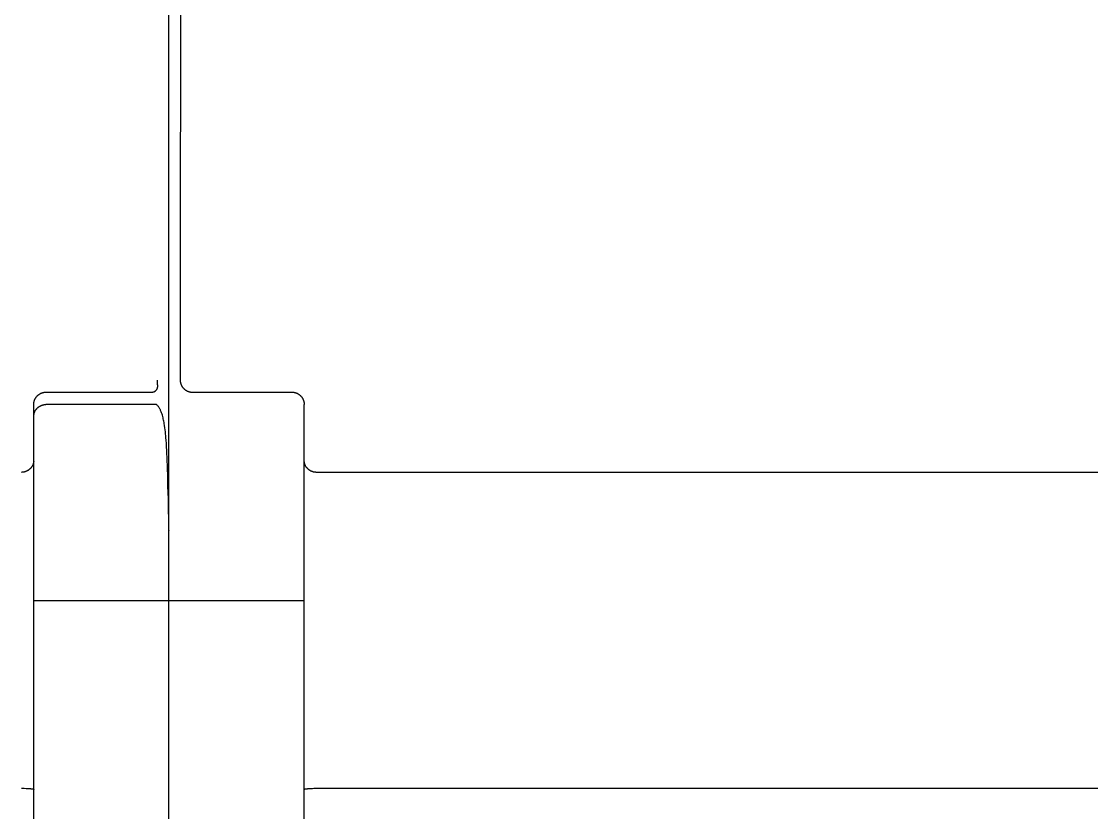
# Model space of a CAD drawing. Extents: x 867151 to 1787449, y -2071112 to -1028603.
# Drawn here: x 871211.05 to 871228.45, y -1032673.88 to -1032661.01 of the extents above; entities that cross this region are included whole.
import ezdxf

# ---------------------------------------------------------------- set-up
doc = ezdxf.new("R2010")
doc.units = 0
doc.header["$LTSCALE"] = 4
doc.header["$MEASUREMENT"] = 0
doc.layers.get('0').update_dxf_attribs({"linetype": 'CONTINUOUS'})
doc.layers.add('20000_FRONT_O', color=7, linetype='CONTINUOUS')

# ---------------------------------------------------------------- blocks, each defined once
blk = doc.blocks.new('CPU')
at = {"layer": '20000_FRONT_O', "color": 7, "linetype": 'Continuous'}
for p, q in [((82836.958, 10993.593), (82836.958, 11092.793)), ((82834.958, 11033.581), (82836.676, 11033.581)), ((82834.758, 11000.02), (82834.758, 11033.378)), ((82836.756, 11033.38), (82834.958, 11033.38)), ((82836.758, 11033.376), (82836.756, 11033.38)), ((82836.945, 11031.942), (82836.942, 11032.053)), ((82836.948, 11031.843), (82836.945, 11031.942)), ((82836.95, 11031.718), (82836.948, 11031.843)), ((82834.758, 11030.193), (82836.958, 11030.193)), ((82834.604, 11027.136), (82834.634, 11027.135)), ((82834.709, 11027.13), (82834.723, 11027.128)), ((82834.743, 11027.126), (82834.744, 11027.126)), ((82834.744, 11027.126), (82834.745, 11027.125)), ((82834.745, 11027.125), (82834.746, 11027.125)), ((82834.746, 11027.125), (82834.746, 11027.125)), ((82834.746, 11027.125), (82834.747, 11027.125)), ((82834.747, 11027.125), (82834.747, 11027.125))]:
    blk.add_line(p, q, dxfattribs=at)
for points in [[(82836.774, 11033.706), (82836.774, 11033.719), (82836.774, 11033.728), (82836.773, 11033.739), (82836.773, 11033.751), (82836.773, 11033.764), (82836.773, 11033.778)], [(82834.758, 11033.378), (82834.758, 11033.383), (82834.758, 11033.388), (82834.759, 11033.392), (82834.759, 11033.397), (82834.759, 11033.402), (82834.76, 11033.407), (82834.761, 11033.412), (82834.762, 11033.417), (82834.763, 11033.422), (82834.764, 11033.427), (82834.765, 11033.431), (82834.766, 11033.436), (82834.768, 11033.441), (82834.769, 11033.445), (82834.771, 11033.45), (82834.773, 11033.455), (82834.775, 11033.459), (82834.777, 11033.464), (82834.779, 11033.468), (82834.781, 11033.472), (82834.783, 11033.477), (82834.786, 11033.481), (82834.788, 11033.485), (82834.791, 11033.489), (82834.794, 11033.493), (82834.796, 11033.497), (82834.799, 11033.501), (82834.802, 11033.505), (82834.805, 11033.509), (82834.809, 11033.513), (82834.812, 11033.516), (82834.815, 11033.52), (82834.819, 11033.523), (82834.822, 11033.527), (82834.826, 11033.53), (82834.829, 11033.533), (82834.833, 11033.536), (82834.837, 11033.539), (82834.841, 11033.542), (82834.845, 11033.545), (82834.849, 11033.548), (82834.853, 11033.55), (82834.857, 11033.553), (82834.861, 11033.555), (82834.865, 11033.558), (82834.87, 11033.56), (82834.874, 11033.562), (82834.878, 11033.564), (82834.883, 11033.566), (82834.887, 11033.568), (82834.892, 11033.569), (82834.896, 11033.571), (82834.901, 11033.572), (82834.906, 11033.574), (82834.91, 11033.575), (82834.915, 11033.576), (82834.92, 11033.577), (82834.925, 11033.578), (82834.929, 11033.579), (82834.934, 11033.579), (82834.939, 11033.58), (82834.944, 11033.58), (82834.948, 11033.581), (82834.953, 11033.581), (82834.958, 11033.581)], [(82836.676, 11033.581), (82836.679, 11033.581), (82836.681, 11033.581), (82836.683, 11033.581), (82836.686, 11033.581), (82836.688, 11033.582), (82836.69, 11033.582), (82836.693, 11033.582), (82836.695, 11033.583), (82836.697, 11033.583), (82836.7, 11033.584), (82836.702, 11033.584), (82836.704, 11033.585), (82836.707, 11033.586), (82836.709, 11033.586), (82836.711, 11033.587), (82836.713, 11033.588), (82836.715, 11033.589), (82836.718, 11033.59), (82836.72, 11033.591), (82836.722, 11033.592), (82836.724, 11033.593), (82836.726, 11033.594), (82836.728, 11033.595), (82836.73, 11033.597), (82836.732, 11033.598), (82836.734, 11033.599), (82836.736, 11033.601), (82836.738, 11033.602), (82836.74, 11033.604), (82836.742, 11033.605), (82836.743, 11033.607), (82836.745, 11033.608), (82836.747, 11033.61), (82836.748, 11033.612), (82836.75, 11033.613), (82836.752, 11033.615), (82836.753, 11033.617), (82836.755, 11033.619), (82836.756, 11033.621), (82836.758, 11033.623), (82836.759, 11033.625), (82836.76, 11033.627), (82836.761, 11033.629), (82836.763, 11033.631), (82836.764, 11033.633), (82836.765, 11033.635), (82836.766, 11033.637), (82836.767, 11033.639), (82836.768, 11033.641), (82836.769, 11033.643), (82836.77, 11033.646), (82836.771, 11033.648), (82836.771, 11033.65), (82836.772, 11033.652), (82836.773, 11033.655), (82836.773, 11033.657), (82836.774, 11033.659), (82836.774, 11033.662), (82836.775, 11033.664), (82836.775, 11033.666), (82836.775, 11033.669), (82836.776, 11033.671), (82836.776, 11033.673), (82836.776, 11033.676), (82836.776, 11033.678), (82836.776, 11033.68)], [(82836.775, 11033.693), (82836.775, 11033.697), (82836.774, 11033.701), (82836.774, 11033.706)], [(82836.775, 11033.686), (82836.775, 11033.688), (82836.775, 11033.69), (82836.775, 11033.693)], [(82836.776, 11033.68), (82836.776, 11033.681), (82836.776, 11033.682), (82836.775, 11033.683), (82836.775, 11033.684), (82836.775, 11033.685), (82836.775, 11033.686), (82836.775, 11033.686)], [(82834.881, 11033.365), (82834.884, 11033.366), (82834.886, 11033.367), (82834.889, 11033.368), (82834.891, 11033.369), (82834.893, 11033.37), (82834.896, 11033.37), (82834.898, 11033.371), (82834.901, 11033.372), (82834.903, 11033.373), (82834.905, 11033.373), (82834.908, 11033.374), (82834.91, 11033.375), (82834.913, 11033.375), (82834.915, 11033.376), (82834.918, 11033.376), (82834.92, 11033.377), (82834.923, 11033.377), (82834.925, 11033.378), (82834.928, 11033.378), (82834.93, 11033.378), (82834.933, 11033.379), (82834.935, 11033.379), (82834.938, 11033.379), (82834.94, 11033.38), (82834.943, 11033.38), (82834.945, 11033.38), (82834.948, 11033.38), (82834.95, 11033.38), (82834.953, 11033.38), (82834.955, 11033.38), (82834.958, 11033.38)], [(82834.758, 11033.181), (82834.758, 11033.185), (82834.758, 11033.188), (82834.758, 11033.192), (82834.759, 11033.195), (82834.759, 11033.199), (82834.759, 11033.202), (82834.76, 11033.206), (82834.76, 11033.209), (82834.761, 11033.213), (82834.761, 11033.216), (82834.762, 11033.22), (82834.763, 11033.223), (82834.763, 11033.227), (82834.764, 11033.23), (82834.765, 11033.234), (82834.766, 11033.237), (82834.767, 11033.241), (82834.768, 11033.244), (82834.769, 11033.247), (82834.771, 11033.251), (82834.772, 11033.254), (82834.773, 11033.257), (82834.775, 11033.261), (82834.776, 11033.264), (82834.778, 11033.267), (82834.779, 11033.27), (82834.781, 11033.273), (82834.783, 11033.277), (82834.784, 11033.28), (82834.786, 11033.283), (82834.788, 11033.286), (82834.79, 11033.289), (82834.792, 11033.292), (82834.794, 11033.295), (82834.796, 11033.298), (82834.798, 11033.301), (82834.8, 11033.303), (82834.802, 11033.306), (82834.805, 11033.309), (82834.807, 11033.312), (82834.809, 11033.314), (82834.812, 11033.317), (82834.814, 11033.319), (82834.817, 11033.322)], [(82834.817, 11033.322), (82834.818, 11033.324), (82834.82, 11033.325), (82834.822, 11033.327), (82834.824, 11033.329), (82834.826, 11033.331), (82834.828, 11033.332), (82834.83, 11033.334), (82834.832, 11033.335), (82834.834, 11033.337), (82834.836, 11033.339), (82834.838, 11033.34), (82834.84, 11033.342), (82834.842, 11033.343), (82834.844, 11033.345), (82834.846, 11033.346), (82834.848, 11033.347), (82834.85, 11033.349), (82834.852, 11033.35), (82834.854, 11033.351), (82834.857, 11033.353), (82834.859, 11033.354), (82834.861, 11033.355), (82834.863, 11033.357), (82834.865, 11033.358), (82834.868, 11033.359), (82834.87, 11033.36), (82834.872, 11033.361), (82834.875, 11033.362), (82834.877, 11033.363), (82834.879, 11033.364), (82834.881, 11033.365)], [(82836.93, 11032.464), (82836.928, 11032.521), (82836.925, 11032.577), (82836.922, 11032.633), (82836.919, 11032.69), (82836.916, 11032.746), (82836.912, 11032.802), (82836.909, 11032.836), (82836.906, 11032.869), (82836.903, 11032.903), (82836.899, 11032.936), (82836.896, 11032.969), (82836.891, 11033.003), (82836.886, 11033.036), (82836.881, 11033.069), (82836.878, 11033.089), (82836.874, 11033.108), (82836.87, 11033.128), (82836.866, 11033.147), (82836.861, 11033.166), (82836.856, 11033.186), (82836.851, 11033.205), (82836.845, 11033.224), (82836.838, 11033.243), (82836.831, 11033.262), (82836.827, 11033.272), (82836.823, 11033.282), (82836.819, 11033.291), (82836.814, 11033.301), (82836.809, 11033.31), (82836.804, 11033.319), (82836.798, 11033.328), (82836.793, 11033.337), (82836.786, 11033.346), (82836.78, 11033.354), (82836.773, 11033.361), (82836.766, 11033.369), (82836.758, 11033.376)], [(82834.758, 11032.461), (82834.758, 11032.457), (82834.758, 11032.453), (82834.757, 11032.449), (82834.757, 11032.445), (82834.757, 11032.44), (82834.756, 11032.436), (82834.755, 11032.432), (82834.754, 11032.428), (82834.753, 11032.424), (82834.752, 11032.42), (82834.751, 11032.416), (82834.75, 11032.412), (82834.748, 11032.408), (82834.747, 11032.404), (82834.745, 11032.4), (82834.743, 11032.395), (82834.741, 11032.391), (82834.739, 11032.387), (82834.737, 11032.383), (82834.735, 11032.379), (82834.733, 11032.375), (82834.73, 11032.371), (82834.727, 11032.367), (82834.725, 11032.363), (82834.722, 11032.36), (82834.719, 11032.356), (82834.716, 11032.352), (82834.713, 11032.348), (82834.71, 11032.345), (82834.706, 11032.341), (82834.703, 11032.337), (82834.699, 11032.334), (82834.696, 11032.331), (82834.692, 11032.327), (82834.688, 11032.324), (82834.684, 11032.321), (82834.68, 11032.318), (82834.676, 11032.315), (82834.672, 11032.312), (82834.668, 11032.309), (82834.664, 11032.306), (82834.659, 11032.304), (82834.655, 11032.301), (82834.65, 11032.299), (82834.646, 11032.297), (82834.641, 11032.295), (82834.637, 11032.293), (82834.632, 11032.291), (82834.627, 11032.289), (82834.622, 11032.287), (82834.618, 11032.286), (82834.613, 11032.284), (82834.609, 11032.283), (82834.604, 11032.282), (82834.6, 11032.281), (82834.595, 11032.28), (82834.59, 11032.279), (82834.586, 11032.278), (82834.581, 11032.278), (82834.577, 11032.277), (82834.572, 11032.277), (82834.567, 11032.277), (82834.563, 11032.276), (82834.558, 11032.276)], [(82836.942, 11032.053), (82836.941, 11032.114), (82836.939, 11032.178), (82836.937, 11032.245), (82836.935, 11032.315), (82836.932, 11032.388), (82836.93, 11032.464)], [(82836.956, 11031.44), (82836.955, 11031.448), (82836.955, 11031.457), (82836.955, 11031.467), (82836.95, 11031.718)], [(82836.958, 11031.335), (82836.958, 11031.333), (82836.958, 11031.332), (82836.958, 11031.333), (82836.958, 11031.335), (82836.958, 11031.337), (82836.958, 11031.34), (82836.957, 11031.343), (82836.957, 11031.349), (82836.956, 11031.44)], [(82834.558, 11027.137), (82834.573, 11027.136), (82834.589, 11027.136), (82834.604, 11027.136)], [(82834.634, 11027.135), (82834.649, 11027.135), (82834.656, 11027.135), (82834.663, 11027.134), (82834.67, 11027.134), (82834.678, 11027.133), (82834.685, 11027.133), (82834.692, 11027.132), (82834.699, 11027.131), (82834.704, 11027.131), (82834.709, 11027.13)], [(82834.723, 11027.128), (82834.728, 11027.127), (82834.733, 11027.127), (82834.738, 11027.126), (82834.743, 11027.126)], [(82834.747, 11027.125), (82834.748, 11027.125), (82834.748, 11027.125), (82834.748, 11027.125), (82834.748, 11027.125), (82834.749, 11027.125), (82834.749, 11027.125), (82834.749, 11027.125), (82834.749, 11027.125), (82834.75, 11027.125), (82834.75, 11027.125), (82834.75, 11027.125), (82834.75, 11027.125), (82834.751, 11027.125), (82834.751, 11027.125), (82834.751, 11027.125), (82834.751, 11027.125), (82834.752, 11027.124), (82834.752, 11027.124), (82834.752, 11027.124), (82834.752, 11027.124), (82834.752, 11027.124), (82834.753, 11027.124), (82834.753, 11027.124), (82834.753, 11027.124), (82834.753, 11027.124), (82834.754, 11027.124), (82834.754, 11027.124), (82834.754, 11027.124), (82834.754, 11027.124), (82834.754, 11027.124), (82834.755, 11027.123), (82834.755, 11027.123), (82834.755, 11027.123), (82834.755, 11027.123), (82834.755, 11027.123), (82834.756, 11027.123), (82834.756, 11027.123), (82834.756, 11027.123), (82834.756, 11027.123), (82834.756, 11027.122), (82834.756, 11027.122), (82834.756, 11027.122), (82834.757, 11027.122), (82834.757, 11027.122), (82834.757, 11027.122), (82834.757, 11027.122), (82834.757, 11027.122), (82834.757, 11027.121), (82834.757, 11027.121), (82834.757, 11027.121), (82834.758, 11027.121), (82834.758, 11027.121), (82834.758, 11027.121), (82834.758, 11027.12), (82834.758, 11027.12), (82834.758, 11027.12), (82834.758, 11027.12), (82834.758, 11027.12), (82834.758, 11027.12), (82834.758, 11027.119), (82834.758, 11027.119), (82834.758, 11027.119)]]:
    blk.add_lwpolyline(points, dxfattribs=at)
blk = doc.blocks.new('A$C36C17930')
at = {"layer": '20000_FRONT_O', "color": 7, "linetype": 'Continuous'}
for p, q in [((0.001, 0.4), (0.001, 99.6)), ((0.186, 48.656), (0.186, 45.966)), ((0.186, 45.966), (0.185, 43.277)), ((0.185, 43.277), (0.183, 40.588)), ((0.183, 40.588), (0.183, 40.583)), ((0.183, 40.583), (0.183, 40.578)), ((0.183, 40.578), (0.183, 40.573)), ((0.183, 40.573), (0.184, 40.568)), ((0.184, 40.568), (0.184, 40.563)), ((0.184, 40.563), (0.185, 40.558)), ((0.185, 40.558), (0.186, 40.553)), ((0.186, 40.553), (0.187, 40.548)), ((0.187, 40.548), (0.188, 40.543)), ((0.188, 40.543), (0.189, 40.538)), ((0.189, 40.538), (0.191, 40.533)), ((0.191, 40.533), (0.192, 40.529)), ((0.192, 40.529), (0.194, 40.524)), ((0.194, 40.524), (0.195, 40.519)), ((0.195, 40.519), (0.197, 40.515)), ((0.197, 40.515), (0.199, 40.51)), ((0.199, 40.51), (0.201, 40.506)), ((0.201, 40.506), (0.203, 40.501)), ((0.203, 40.501), (0.205, 40.497)), ((0.205, 40.497), (0.207, 40.493)), ((0.207, 40.493), (0.21, 40.488)), ((0.21, 40.488), (0.212, 40.484)), ((0.212, 40.484), (0.215, 40.48)), ((0.215, 40.48), (0.218, 40.476)), ((0.218, 40.476), (0.22, 40.472)), ((0.22, 40.472), (0.223, 40.468)), ((0.223, 40.468), (0.226, 40.464)), ((0.226, 40.464), (0.229, 40.46)), ((0.229, 40.46), (0.233, 40.457)), ((0.233, 40.457), (0.236, 40.453)), ((0.236, 40.453), (0.239, 40.45)), ((0.239, 40.45), (0.243, 40.446)), ((0.243, 40.446), (0.246, 40.443)), ((0.246, 40.443), (0.25, 40.439)), ((0.25, 40.439), (0.253, 40.436)), ((0.253, 40.436), (0.257, 40.433)), ((0.257, 40.433), (0.261, 40.43)), ((0.261, 40.43), (0.265, 40.427)), ((0.265, 40.427), (0.269, 40.424)), ((0.269, 40.424), (0.273, 40.422)), ((0.273, 40.422), (0.277, 40.419)), ((0.277, 40.419), (0.282, 40.416)), ((0.282, 40.416), (0.286, 40.414)), ((0.286, 40.414), (0.29, 40.411)), ((0.29, 40.411), (0.295, 40.409)), ((0.295, 40.409), (0.299, 40.407)), ((0.299, 40.407), (0.304, 40.405)), ((0.304, 40.405), (0.308, 40.403)), ((0.308, 40.403), (0.313, 40.401)), ((0.313, 40.401), (0.318, 40.4)), ((0.318, 40.4), (0.322, 40.398)), ((0.322, 40.398), (0.327, 40.397)), ((0.327, 40.397), (0.331, 40.396)), ((0.331, 40.396), (0.336, 40.394)), ((0.336, 40.394), (0.34, 40.393)), ((0.34, 40.393), (0.345, 40.392)), ((0.345, 40.392), (0.35, 40.391)), ((0.35, 40.391), (0.354, 40.391)), ((0.354, 40.391), (0.359, 40.39)), ((0.359, 40.39), (0.364, 40.39)), ((0.364, 40.39), (0.369, 40.389)), ((0.369, 40.389), (0.373, 40.389)), ((0.373, 40.389), (0.378, 40.389)), ((0.378, 40.389), (0.383, 40.389)), ((0.383, 40.389), (2.001, 40.389)), ((2.001, 40.389), (2.006, 40.389)), ((2.006, 40.389), (2.011, 40.388)), ((2.011, 40.388), (2.015, 40.388)), ((2.015, 40.388), (2.02, 40.388)), ((2.02, 40.388), (2.025, 40.387)), ((2.025, 40.387), (2.03, 40.387)), ((2.03, 40.387), (2.035, 40.386)), ((2.035, 40.386), (2.039, 40.385)), ((2.039, 40.385), (2.044, 40.384)), ((2.044, 40.384), (2.049, 40.383)), ((2.049, 40.383), (2.053, 40.382)), ((2.053, 40.382), (2.058, 40.38)), ((2.058, 40.38), (2.063, 40.379)), ((2.063, 40.379), (2.067, 40.377)), ((2.067, 40.377), (2.072, 40.376)), ((2.072, 40.376), (2.076, 40.374)), ((2.076, 40.374), (2.081, 40.372)), ((2.081, 40.372), (2.085, 40.37)), ((2.085, 40.37), (2.089, 40.368)), ((2.089, 40.368), (2.094, 40.366)), ((2.094, 40.366), (2.098, 40.363)), ((2.098, 40.363), (2.102, 40.361)), ((2.102, 40.361), (2.106, 40.358)), ((2.106, 40.358), (2.11, 40.356)), ((2.11, 40.356), (2.114, 40.353)), ((2.114, 40.353), (2.118, 40.35)), ((2.118, 40.35), (2.122, 40.347)), ((2.122, 40.347), (2.126, 40.344)), ((2.126, 40.344), (2.13, 40.341)), ((2.13, 40.341), (2.133, 40.338)), ((2.133, 40.338), (2.137, 40.335)), ((2.137, 40.335), (2.14, 40.331)), ((2.14, 40.331), (2.144, 40.328)), ((2.144, 40.328), (2.147, 40.324)), ((2.147, 40.324), (2.151, 40.321)), ((2.151, 40.321), (2.154, 40.317)), ((2.154, 40.317), (2.157, 40.313)), ((2.157, 40.313), (2.16, 40.309)), ((2.16, 40.309), (2.163, 40.305)), ((2.163, 40.305), (2.165, 40.301)), ((2.165, 40.301), (2.168, 40.297)), ((2.168, 40.297), (2.171, 40.293)), ((2.171, 40.293), (2.173, 40.289)), ((2.173, 40.289), (2.176, 40.285)), ((2.176, 40.285), (2.178, 40.28)), ((2.178, 40.28), (2.18, 40.276)), ((2.18, 40.276), (2.182, 40.272)), ((2.182, 40.272), (2.184, 40.267)), ((2.184, 40.267), (2.186, 40.263)), ((2.186, 40.263), (2.188, 40.258)), ((2.188, 40.258), (2.19, 40.253)), ((2.19, 40.253), (2.191, 40.249)), ((2.191, 40.249), (2.193, 40.244)), ((2.193, 40.244), (2.194, 40.239)), ((2.194, 40.239), (2.195, 40.234)), ((2.195, 40.234), (2.196, 40.23)), ((2.196, 40.23), (2.197, 40.225)), ((2.197, 40.225), (2.198, 40.22)), ((2.198, 40.22), (2.199, 40.215)), ((2.199, 40.215), (2.2, 40.21)), ((2.2, 40.21), (2.2, 40.205)), ((2.2, 40.205), (2.201, 40.2)), ((2.201, 40.2), (2.201, 40.195)), ((2.201, 40.195), (2.201, 40.19)), ((2.201, 40.19), (2.201, 40.186)), ((2.201, 6.828), (2.201, 40.186)), ((2.201, 39.265), (2.201, 39.269)), ((2.201, 39.261), (2.201, 39.265)), ((2.202, 39.257), (2.201, 39.261)), ((2.202, 39.253), (2.202, 39.257)), ((2.203, 39.248), (2.202, 39.253)), ((2.203, 39.244), (2.203, 39.248)), ((2.204, 39.24), (2.203, 39.244)), ((2.205, 39.236), (2.204, 39.24)), ((2.206, 39.232), (2.205, 39.236)), ((2.207, 39.228), (2.206, 39.232)), ((2.208, 39.224), (2.207, 39.228)), ((2.209, 39.22), (2.208, 39.224)), ((2.211, 39.216), (2.209, 39.22)), ((2.212, 39.212), (2.211, 39.216)), ((2.214, 39.208), (2.212, 39.212)), ((2.216, 39.203), (2.214, 39.208)), ((2.218, 39.199), (2.216, 39.203)), ((2.22, 39.195), (2.218, 39.199)), ((2.222, 39.191), (2.22, 39.195)), ((2.224, 39.187), (2.222, 39.191)), ((2.227, 39.183), (2.224, 39.187)), ((2.229, 39.179), (2.227, 39.183)), ((2.232, 39.175), (2.229, 39.179)), ((2.235, 39.171), (2.232, 39.175)), ((2.237, 39.167), (2.235, 39.171)), ((2.24, 39.163), (2.237, 39.167)), ((2.243, 39.16), (2.24, 39.163)), ((2.246, 39.156), (2.243, 39.16)), ((2.25, 39.152), (2.246, 39.156)), ((2.253, 39.148), (2.25, 39.152)), ((2.257, 39.145), (2.253, 39.148)), ((2.26, 39.141), (2.257, 39.145)), ((2.264, 39.138), (2.26, 39.141)), ((2.268, 39.134), (2.264, 39.138)), ((2.272, 39.131), (2.268, 39.134)), ((2.276, 39.128), (2.272, 39.131)), ((2.28, 39.125), (2.276, 39.128)), ((2.284, 39.122), (2.28, 39.125)), ((2.288, 39.119), (2.284, 39.122)), ((2.292, 39.116), (2.288, 39.119)), ((2.297, 39.114), (2.292, 39.116)), ((2.301, 39.111), (2.297, 39.114)), ((2.305, 39.109), (2.301, 39.111)), ((2.31, 39.106), (2.305, 39.109)), ((2.314, 39.104), (2.31, 39.106)), ((2.319, 39.102), (2.314, 39.104)), ((2.324, 39.1), (2.319, 39.102)), ((2.328, 39.098), (2.324, 39.1)), ((2.333, 39.096), (2.328, 39.098)), ((2.338, 39.095), (2.333, 39.096)), ((2.343, 39.093), (2.338, 39.095)), ((2.347, 39.092), (2.343, 39.093)), ((2.352, 39.09), (2.347, 39.092)), ((2.357, 39.089), (2.352, 39.09)), ((2.362, 39.088), (2.357, 39.089)), ((2.367, 39.087), (2.362, 39.088)), ((2.372, 39.086), (2.367, 39.087)), ((2.376, 39.086), (2.372, 39.086)), ((2.381, 39.085), (2.376, 39.086)), ((2.386, 39.085), (2.381, 39.085)), ((2.391, 39.085), (2.386, 39.085)), ((2.396, 39.084), (2.391, 39.085)), ((2.401, 39.084), (2.396, 39.084)), ((42.601, 39.084), (2.401, 39.084)), ((0.001, 37), (2.201, 37)), ((2.264, 33.94), (2.267, 33.94)), ((2.267, 33.94), (2.271, 33.94)), ((2.271, 33.94), (2.275, 33.941)), ((2.275, 33.941), (2.279, 33.941)), ((2.279, 33.941), (2.283, 33.941)), ((2.283, 33.941), (2.287, 33.942)), ((2.287, 33.942), (2.291, 33.942)), ((2.291, 33.942), (2.296, 33.942)), ((2.296, 33.942), (2.304, 33.942)), ((2.304, 33.942), (2.313, 33.943)), ((2.313, 33.943), (2.333, 33.943)), ((2.333, 33.943), (2.356, 33.944)), ((2.356, 33.944), (2.371, 33.944)), ((2.371, 33.944), (2.386, 33.944)), ((2.386, 33.944), (2.401, 33.944)), ((2.401, 33.944), (42.61, 33.944)), ((2.201, 33.928), (2.202, 33.929)), ((2.201, 33.927), (2.201, 33.928)), ((2.201, 33.928), (2.201, 33.928)), ((2.201, 33.928), (2.201, 33.928)), ((2.201, 33.927), (2.201, 33.927)), ((2.202, 33.929), (2.202, 33.93)), ((2.202, 33.93), (2.202, 33.93)), ((2.202, 33.93), (2.203, 33.93)), ((2.202, 33.929), (2.202, 33.929)), ((2.202, 33.929), (2.202, 33.929)), ((2.203, 33.93), (2.203, 33.931)), ((2.203, 33.931), (2.203, 33.931)), ((2.203, 33.931), (2.204, 33.931)), ((2.203, 33.93), (2.203, 33.93)), ((2.204, 33.931), (2.205, 33.932)), ((2.204, 33.931), (2.204, 33.931)), ((2.204, 33.931), (2.204, 33.931)), ((2.205, 33.932), (2.205, 33.932)), ((2.205, 33.932), (2.206, 33.932)), ((2.206, 33.932), (2.206, 33.932)), ((2.206, 33.932), (2.207, 33.932)), ((2.207, 33.932), (2.208, 33.932)), ((2.208, 33.932), (2.208, 33.933)), ((2.208, 33.933), (2.209, 33.933)), ((2.209, 33.933), (2.21, 33.933)), ((2.21, 33.933), (2.211, 33.933)), ((2.211, 33.933), (2.212, 33.933)), ((2.212, 33.933), (2.213, 33.933)), ((2.213, 33.933), (2.214, 33.933)), ((2.214, 33.933), (2.218, 33.934)), ((2.218, 33.934), (2.221, 33.934)), ((2.221, 33.934), (2.224, 33.934)), ((2.224, 33.934), (2.227, 33.935)), ((2.227, 33.935), (2.23, 33.935)), ((2.23, 33.935), (2.232, 33.935)), ((2.232, 33.935), (2.235, 33.936)), ((2.235, 33.936), (2.239, 33.936)), ((2.239, 33.936), (2.253, 33.938)), ((2.253, 33.938), (2.254, 33.939)), ((2.254, 33.939), (2.256, 33.939)), ((2.256, 33.939), (2.258, 33.939)), ((2.258, 33.939), (2.26, 33.939)), ((2.26, 33.939), (2.264, 33.94))]:
    blk.add_line(p, q, dxfattribs=at)

msp = doc.modelspace()

# ---------------------------------------------------------------- block references
msp.add_blockref('CPU', (788376.488, -1043700.624))
at = {"color": 0, "linetype": 'ByBlock', "ltscale": 25}
msp.add_blockref('A$C36C17930', (871213.445, -1032707.432), dxfattribs=at)

doc.saveas('drawing.dxf')
